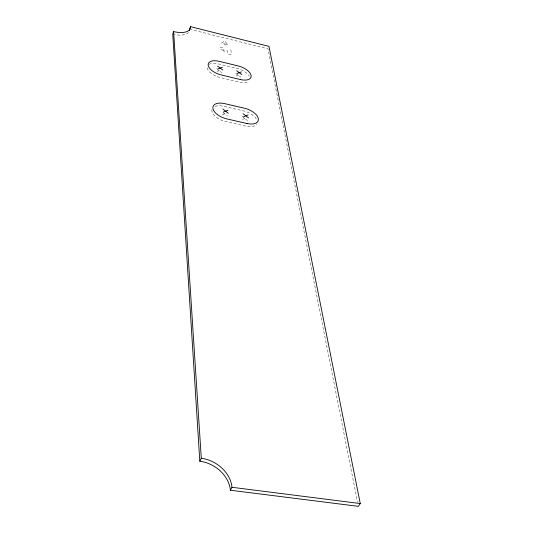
<?xml version="1.0" encoding="UTF-8"?>
<svg xmlns="http://www.w3.org/2000/svg" width="533" height="533" viewBox="0 0 533 533"><rect width="100%" height="100%" fill="white"/><g stroke="black" fill="none" stroke-linecap="round" stroke-linejoin="round"><path stroke-width="0.4" stroke-dasharray="2.67 2" d="M242.475 119.419L247.032 117.513M222.248 114.782L226.938 112.896M236.119 76.046L240.456 74.467M216.998 71.442L221.455 69.883M223.753 50.395L222.554 50.102A2.352 1.126 20.9 0 1 220.162 48.323A2.352 1.126 20.9 0 1 222.228 47.65L222.567 47.73A1.146 0.546 20.9 0 1 223.733 48.596L224.34 53.113M225.039 44.026L228.051 44.772L224.393 40.908L221.568 43.16L224.813 43.966L225.252 47.17M189.588 29.208L267.986 48.836L357.563 502.266M235.726 73.327L240.869 77.185M216.671 68.724L221.801 72.595M242.029 116.367L247.499 120.565M222.967 112.576L227.325 115.947M230.829 49.776L231.415 53.833A2.119 1.013 21.2 0 1 229.576 54.453A2.119 1.013 21.2 0 1 227.418 52.847L226.851 48.789M188.575 32.413A18.342 8.641 19.5 0 1 174.271 34.498M211.934 109.638A13.372 7.022 21.5 0 0 225.559 121.537L245.913 126.168A13.285 6.949 22.1 0 0 256.926 123.776M215.012 106.42A13.372 7.022 21.5 0 1 223.66 106.287L243.628 110.911A13.285 6.949 22.1 0 1 257.093 120.658M207.217 67.764A12.632 6.243 21 0 0 220.082 77.512L239.324 82.115A12.552 6.189 21.6 0 0 249.084 81.136M208.963 64.413A12.632 6.243 21 0 1 218.397 63.933L237.285 68.517A12.552 6.189 21.6 0 1 249.417 76.246"/><path stroke-width="0.8" d="M173.605 31.56L172.745 34.152L199.815 461.218A30.714 24.478 30.3 0 1 230.389 490.227L358.376 506.35L360.255 503.552L268.972 46.371L190.461 26.65A18.369 8.615 19.5 0 1 173.605 31.56L201.281 458.233L199.815 461.218M190.461 26.65L189.588 29.208A18.342 8.641 19.5 0 1 189.501 30.594M230.389 490.227L231.968 487.282L360.255 503.552M243.541 116.767L248.098 114.881M223.28 112.11L227.971 110.238M237.112 73.467L241.449 71.902M217.964 68.844L222.414 67.291M236.705 70.756L241.869 74.613M217.631 66.132L222.767 70.003M243.088 113.722L248.571 117.926M222.907 109.065L228.364 113.282M201.281 458.233A30.807 24.471 30.2 0 1 231.968 487.282M246.992 123.516L226.598 118.859A13.398 7.002 21.5 0 1 212.907 108.312A13.398 7.002 21.5 0 1 224.679 103.635L244.68 108.279A13.312 6.929 22.1 0 1 258.345 118.779A13.312 6.929 22.1 0 1 246.992 123.516M240.323 79.53L221.055 74.906A12.659 6.229 21 0 1 208.17 65.219A12.659 6.229 21 0 1 219.349 61.348L238.264 65.959A12.579 6.169 21.6 0 1 251.123 75.606A12.579 6.169 21.6 0 1 240.323 79.53"/></g></svg>
